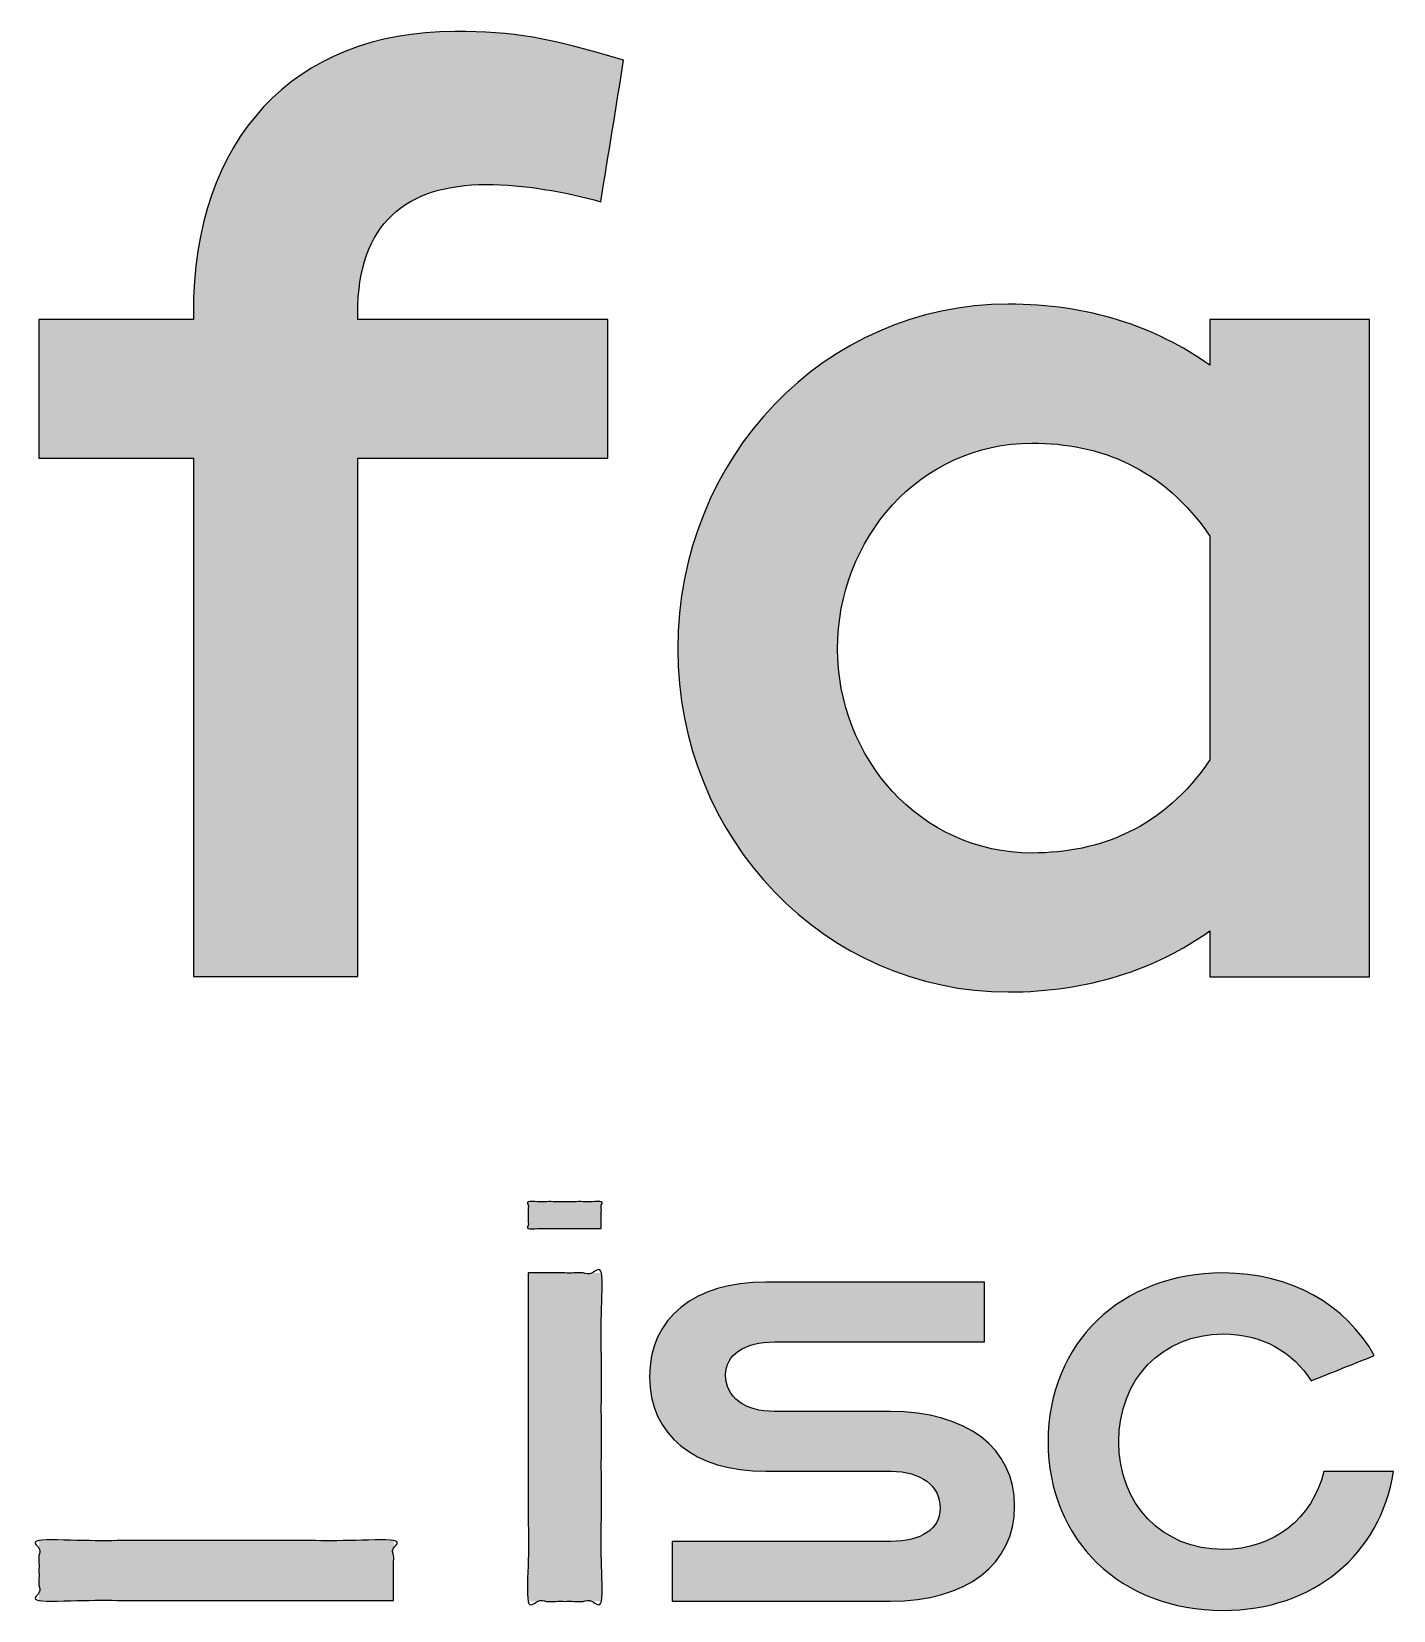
# Model space of a CAD drawing. Header units: millimetres. Extents: x 1841 to 1977, y -2528 to -2309.
# Drawn here: x 1916.718 to 1920.198, y -2503.447 to -2499.413 of the extents above; entities that cross this region are included whole.
import ezdxf

# ---------------------------------------------------------------- set-up
doc = ezdxf.new("R2010")
doc.units = ezdxf.units.MM
doc.layers.add('LASER$cut', color=1, linetype='Continuous', lineweight=0, true_color=0xff0000)
doc.layers.add('LASER$engrave', color=7, linetype='Continuous')

# ---------------------------------------------------------------- blocks, each defined once
blk = doc.blocks.new('Block 01')
at = {"layer": 'LASER$engrave'}
for points in [[(8.4054, 28.6433), (8.3865, 28.643), (8.368, 28.6421), (8.3589, 28.6414), (8.35, 28.6406), (8.3412, 28.6397), (8.3325, 28.6386), (8.324, 28.6373), (8.3156, 28.6359), (8.3073, 28.6344), (8.2991, 28.6326), (8.2911, 28.6308), (8.2832, 28.6288), (8.2754, 28.6266), (8.2677, 28.6243), (8.2602, 28.6218), (8.2529, 28.6191), (8.2456, 28.6163), (8.2385, 28.6134), (8.2315, 28.6102), (8.2247, 28.607), (8.218, 28.6035), (8.2115, 28.5999), (8.2051, 28.5962), (8.1988, 28.5922), (8.1927, 28.5881), (8.1867, 28.5839), (8.1809, 28.5795), (8.1752, 28.5749), (8.1697, 28.5701), (8.1643, 28.5652), (8.1591, 28.5601), (8.154, 28.5548), (8.1491, 28.5494), (8.1443, 28.5438), (8.1397, 28.538), (8.1352, 28.5321), (8.1309, 28.526), (8.1267, 28.5197), (8.1227, 28.5132), (8.1189, 28.5065), (8.1152, 28.4997), (8.1117, 28.4927), (8.1083, 28.4856), (8.1051, 28.4782), (8.1021, 28.4707), (8.0992, 28.463), (8.0965, 28.4551), (8.094, 28.447), (8.0916, 28.4387), (8.0894, 28.4303), (8.0874, 28.4217), (8.0855, 28.4129), (8.0839, 28.4039), (8.0823, 28.3947), (8.081, 28.3853), (8.0798, 28.3758), (8.0789, 28.366), (8.078, 28.3561), (8.0774, 28.346), (8.077, 28.3357), (8.0766, 28.3145), (8.0766, 28.2986), (8.7159, 28.2986), (8.7159, 27.9442), (8.0766, 27.9442), (8.0766, 26.6194), (7.6565, 26.6194), (7.6565, 27.9442), (7.262, 27.9442), (7.262, 28.2986), (7.6565, 28.2986), (7.6565, 28.3145), (7.6567, 28.3352), (7.6572, 28.3558), (7.6582, 28.376), (7.6595, 28.396), (7.6611, 28.4157), (7.6632, 28.4352), (7.6655, 28.4544), (7.6683, 28.4734), (7.6714, 28.492), (7.6749, 28.5104), (7.6787, 28.5285), (7.6828, 28.5464), (7.6873, 28.564), (7.6922, 28.5812), (7.6974, 28.5982), (7.7029, 28.6149), (7.7088, 28.6314), (7.715, 28.6475), (7.7215, 28.6633), (7.7284, 28.6789), (7.7356, 28.6941), (7.7432, 28.7091), (7.751, 28.7237), (7.7592, 28.738), (7.7677, 28.7521), (7.7765, 28.7658), (7.7856, 28.7792), (7.7951, 28.7923), (7.8049, 28.805), (7.8149, 28.8175), (7.8253, 28.8296), (7.836, 28.8414), (7.847, 28.8529), (7.8582, 28.8641), (7.8698, 28.8749), (7.8817, 28.8854), (7.8939, 28.8955), (7.9063, 28.9053), (7.9191, 28.9148), (7.9321, 28.9239), (7.9454, 28.9327), (7.959, 28.9412), (7.9729, 28.9492), (7.9871, 28.957), (8.0015, 28.9644), (8.0162, 28.9714), (8.0312, 28.9781), (8.0464, 28.9844), (8.062, 28.9903), (8.0777, 28.9959), (8.0938, 29.0011), (8.1101, 29.0059), (8.1266, 29.0104), (8.1434, 29.0145), (8.1605, 29.0182), (8.1778, 29.0215), (8.1954, 29.0244), (8.2132, 29.027), (8.2312, 29.0292), (8.2495, 29.0309), (8.268, 29.0323), (8.2868, 29.0333), (8.3058, 29.0339), (8.325, 29.0341), (8.3786, 29.0334), (8.4039, 29.0324), (8.4284, 29.0309), (8.4524, 29.0289), (8.4762, 29.0264), (8.5001, 29.0233), (8.5242, 29.0195), (8.5488, 29.015), (8.5741, 29.0099), (8.6005, 29.0039), (8.6282, 28.9971), (8.6882, 28.981), (8.7561, 28.9611), (8.6977, 28.5994), (8.6628, 28.6087), (8.6268, 28.6171), (8.5901, 28.6245), (8.5529, 28.6309), (8.5155, 28.6361), (8.4969, 28.6382), (8.4783, 28.64), (8.4598, 28.6414), (8.4415, 28.6424), (8.4233, 28.643)], [(8.699, 25.9755), (8.5122, 25.9755), (8.5122, 26.0444), (8.699, 26.0444)], [(8.5123, 25.8622), (8.6991, 25.8622), (8.6991, 25.0232), (8.5123, 25.0232)], [(10.2877, 25.1558), (10.2937, 25.1559), (10.2998, 25.156), (10.3057, 25.1563), (10.3117, 25.1567), (10.3175, 25.1572), (10.3234, 25.1579), (10.3291, 25.1586), (10.3348, 25.1594), (10.3405, 25.1604), (10.3461, 25.1614), (10.3517, 25.1626), (10.3572, 25.1639), (10.3626, 25.1653), (10.368, 25.1667), (10.3734, 25.1683), (10.3786, 25.17), (10.3838, 25.1718), (10.389, 25.1737), (10.3941, 25.1757), (10.3991, 25.1778), (10.4041, 25.18), (10.409, 25.1823), (10.4138, 25.1846), (10.4186, 25.1871), (10.4233, 25.1897), (10.4279, 25.1924), (10.4325, 25.1951), (10.437, 25.198), (10.4414, 25.2009), (10.4458, 25.204), (10.45, 25.2071), (10.4542, 25.2103), (10.4584, 25.2136), (10.4624, 25.217), (10.4664, 25.2205), (10.4703, 25.224), (10.4742, 25.2277), (10.4779, 25.2314), (10.4816, 25.2352), (10.4852, 25.2391), (10.4887, 25.2431), (10.4921, 25.2471), (10.4955, 25.2513), (10.4987, 25.2555), (10.5019, 25.2598), (10.505, 25.2641), (10.508, 25.2686), (10.5109, 25.2731), (10.5138, 25.2777), (10.5165, 25.2823), (10.5192, 25.2871), (10.5218, 25.2919), (10.5242, 25.2967), (10.5266, 25.3017), (10.5289, 25.3067), (10.5311, 25.3118), (10.5332, 25.3169), (10.5352, 25.3221), (10.5371, 25.3274), (10.5389, 25.3328), (10.5407, 25.3382), (10.5423, 25.3436), (10.5438, 25.3492), (10.5452, 25.3548), (10.7231, 25.3548), (10.7215, 25.3449), (10.7196, 25.3352), (10.7176, 25.3255), (10.7154, 25.316), (10.7129, 25.3066), (10.7103, 25.2973), (10.7075, 25.288), (10.7045, 25.2789), (10.7013, 25.2699), (10.6979, 25.2611), (10.6943, 25.2523), (10.6906, 25.2437), (10.6867, 25.2351), (10.6826, 25.2267), (10.6783, 25.2185), (10.6738, 25.2103), (10.6692, 25.2023), (10.6644, 25.1944), (10.6594, 25.1866), (10.6543, 25.179), (10.649, 25.1715), (10.6435, 25.1641), (10.6379, 25.1569), (10.6321, 25.1498), (10.6261, 25.1428), (10.62, 25.136), (10.6138, 25.1294), (10.6073, 25.1228), (10.6008, 25.1165), (10.594, 25.1102), (10.5871, 25.1042), (10.5801, 25.0983), (10.5729, 25.0925), (10.5656, 25.0869), (10.5582, 25.0814), (10.5506, 25.0761), (10.5428, 25.071), (10.535, 25.066), (10.527, 25.0612), (10.5188, 25.0566), (10.5105, 25.0521), (10.5021, 25.0479), (10.4936, 25.0437), (10.4849, 25.0398), (10.4761, 25.036), (10.4672, 25.0324), (10.4582, 25.029), (10.449, 25.0258), (10.4398, 25.0227), (10.4304, 25.0198), (10.4209, 25.0172), (10.4113, 25.0147), (10.4015, 25.0124), (10.3917, 25.0102), (10.3817, 25.0083), (10.3717, 25.0066), (10.3615, 25.0051), (10.3513, 25.0037), (10.3409, 25.0026), (10.3305, 25.0017), (10.3199, 25.0009), (10.3092, 25.0004), (10.2985, 25.0001), (10.2877, 25), (10.2755, 25.0001), (10.2634, 25.0005), (10.2515, 25.0012), (10.2397, 25.0021), (10.228, 25.0032), (10.2164, 25.0046), (10.2049, 25.0063), (10.1936, 25.0082), (10.1824, 25.0103), (10.1713, 25.0127), (10.1604, 25.0153), (10.1496, 25.0182), (10.1389, 25.0213), (10.1284, 25.0246), (10.118, 25.0281), (10.1078, 25.0319), (10.0977, 25.0359), (10.0878, 25.0401), (10.078, 25.0446), (10.0684, 25.0492), (10.0589, 25.0541), (10.0497, 25.0592), (10.0405, 25.0645), (10.0316, 25.07), (10.0228, 25.0757), (10.0142, 25.0816), (10.0057, 25.0876), (9.9975, 25.0939), (9.9894, 25.1004), (9.9815, 25.1071), (9.9738, 25.114), (9.9663, 25.121), (9.9589, 25.1283), (9.9518, 25.1357), (9.9449, 25.1433), (9.9381, 25.1511), (9.9316, 25.1591), (9.9253, 25.1672), (9.9191, 25.1755), (9.9132, 25.1839), (9.9075, 25.1926), (9.902, 25.2014), (9.8967, 25.2103), (9.8917, 25.2194), (9.8868, 25.2287), (9.8822, 25.2381), (9.8778, 25.2477), (9.8737, 25.2574), (9.8697, 25.2673), (9.866, 25.2773), (9.8626, 25.2874), (9.8594, 25.2977), (9.8564, 25.3082), (9.8537, 25.3187), (9.8512, 25.3294), (9.849, 25.3402), (9.847, 25.3512), (9.8453, 25.3622), (9.8438, 25.3734), (9.8426, 25.3847), (9.8417, 25.3961), (9.841, 25.4077), (9.8406, 25.4193), (9.8405, 25.4311), (9.8406, 25.4428), (9.841, 25.4545), (9.8417, 25.466), (9.8426, 25.4775), (9.8438, 25.4888), (9.8453, 25.5), (9.847, 25.511), (9.849, 25.522), (9.8512, 25.5328), (9.8537, 25.5435), (9.8564, 25.554), (9.8594, 25.5645), (9.8626, 25.5747), (9.866, 25.5849), (9.8697, 25.5949), (9.8737, 25.6048), (9.8778, 25.6145), (9.8822, 25.6241), (9.8868, 25.6335), (9.8917, 25.6428), (9.8967, 25.6519), (9.902, 25.6608), (9.9075, 25.6696), (9.9132, 25.6782), (9.9191, 25.6867), (9.9253, 25.695), (9.9316, 25.7031), (9.9381, 25.7111), (9.9449, 25.7189), (9.9518, 25.7265), (9.9589, 25.7339), (9.9663, 25.7412), (9.9738, 25.7482), (9.9815, 25.7551), (9.9894, 25.7618), (9.9975, 25.7683), (10.0057, 25.7746), (10.0142, 25.7807), (10.0228, 25.7866), (10.0316, 25.7923), (10.0405, 25.7978), (10.0497, 25.803), (10.0589, 25.8081), (10.0684, 25.813), (10.078, 25.8176), (10.0878, 25.8221), (10.0977, 25.8263), (10.1078, 25.8303), (10.118, 25.8341), (10.1284, 25.8376), (10.1389, 25.8409), (10.1496, 25.844), (10.1604, 25.8469), (10.1713, 25.8495), (10.1824, 25.8519), (10.1936, 25.854), (10.2049, 25.8559), (10.2164, 25.8576), (10.228, 25.859), (10.2397, 25.8602), (10.2515, 25.8611), (10.2634, 25.8617), (10.2755, 25.8621), (10.2877, 25.8622), (10.3039, 25.862), (10.32, 25.8613), (10.3358, 25.8601), (10.3514, 25.8585), (10.3668, 25.8564), (10.3819, 25.8539), (10.3968, 25.8509), (10.4115, 25.8475), (10.4259, 25.8437), (10.44, 25.8394), (10.4539, 25.8348), (10.4675, 25.8297), (10.4809, 25.8242), (10.4939, 25.8183), (10.5067, 25.8121), (10.5192, 25.8054), (10.5314, 25.7984), (10.5432, 25.791), (10.5548, 25.7832), (10.5661, 25.775), (10.577, 25.7665), (10.5876, 25.7577), (10.5979, 25.7485), (10.6078, 25.7389), (10.6174, 25.7291), (10.622, 25.724), (10.6266, 25.7189), (10.6311, 25.7137), (10.6355, 25.7084), (10.644, 25.6975), (10.6521, 25.6864), (10.6599, 25.6749), (10.6673, 25.6632), (10.6743, 25.6512), (10.5126, 25.5866), (10.5082, 25.5935), (10.5036, 25.6002), (10.4988, 25.6067), (10.4938, 25.6131), (10.4886, 25.6193), (10.4832, 25.6252), (10.4777, 25.631), (10.4719, 25.6367), (10.466, 25.6421), (10.4599, 25.6473), (10.4537, 25.6523), (10.4472, 25.6572), (10.4406, 25.6618), (10.4339, 25.6662), (10.4269, 25.6704), (10.4199, 25.6744), (10.4126, 25.6781), (10.4052, 25.6817), (10.3977, 25.685), (10.39, 25.6881), (10.3822, 25.6909), (10.3743, 25.6936), (10.3662, 25.696), (10.3579, 25.6981), (10.3496, 25.7), (10.3411, 25.7017), (10.3325, 25.7031), (10.3237, 25.7043), (10.3149, 25.7052), (10.3059, 25.7059), (10.2968, 25.7062), (10.2877, 25.7064), (10.2804, 25.7063), (10.2732, 25.706), (10.266, 25.7056), (10.259, 25.705), (10.252, 25.7043), (10.2451, 25.7034), (10.2382, 25.7023), (10.2315, 25.7011), (10.2248, 25.6997), (10.2182, 25.6981), (10.2116, 25.6964), (10.2052, 25.6946), (10.1988, 25.6926), (10.1926, 25.6904), (10.1864, 25.6881), (10.1803, 25.6857), (10.1743, 25.6831), (10.1683, 25.6804), (10.1625, 25.6775), (10.1568, 25.6745), (10.1511, 25.6714), (10.1456, 25.6681), (10.1402, 25.6647), (10.1348, 25.6611), (10.1296, 25.6575), (10.1245, 25.6537), (10.1194, 25.6497), (10.1145, 25.6457), (10.1097, 25.6415), (10.105, 25.6372), (10.1004, 25.6328), (10.0959, 25.6283), (10.0916, 25.6236), (10.0873, 25.6189), (10.0832, 25.614), (10.0792, 25.609), (10.0753, 25.6039), (10.0715, 25.5987), (10.0679, 25.5934), (10.0644, 25.588), (10.061, 25.5824), (10.0577, 25.5768), (10.0546, 25.5711), (10.0515, 25.5653), (10.0487, 25.5594), (10.0459, 25.5534), (10.0433, 25.5473), (10.0408, 25.5411), (10.0385, 25.5348), (10.0363, 25.5284), (10.0343, 25.522), (10.0324, 25.5154), (10.0306, 25.5088), (10.029, 25.5021), (10.0275, 25.4954), (10.0262, 25.4885), (10.025, 25.4816), (10.024, 25.4746), (10.0231, 25.4675), (10.0224, 25.4603), (10.0218, 25.4531), (10.0214, 25.4458), (10.0212, 25.4385), (10.0211, 25.4311), (10.0212, 25.4237), (10.0214, 25.4163), (10.0218, 25.4091), (10.0224, 25.4018), (10.0231, 25.3947), (10.024, 25.3876), (10.025, 25.3806), (10.0262, 25.3737), (10.0275, 25.3668), (10.029, 25.3601), (10.0306, 25.3534), (10.0324, 25.3467), (10.0343, 25.3402), (10.0363, 25.3337), (10.0385, 25.3274), (10.0408, 25.3211), (10.0433, 25.3149), (10.0459, 25.3088), (10.0487, 25.3028), (10.0515, 25.2969), (10.0546, 25.2911), (10.0577, 25.2854), (10.061, 25.2797), (10.0644, 25.2742), (10.0679, 25.2688), (10.0715, 25.2635), (10.0753, 25.2583), (10.0792, 25.2532), (10.0832, 25.2482), (10.0873, 25.2433), (10.0916, 25.2386), (10.0959, 25.2339), (10.1004, 25.2294), (10.105, 25.225), (10.1097, 25.2207), (10.1145, 25.2165), (10.1194, 25.2124), (10.1245, 25.2085), (10.1296, 25.2047), (10.1348, 25.201), (10.1402, 25.1975), (10.1456, 25.1941), (10.1511, 25.1908), (10.1568, 25.1877), (10.1625, 25.1847), (10.1683, 25.1818), (10.1743, 25.1791), (10.1803, 25.1765), (10.1864, 25.174), (10.1926, 25.1718), (10.1988, 25.1696), (10.2052, 25.1676), (10.2116, 25.1657), (10.2182, 25.1641), (10.2248, 25.1625), (10.2315, 25.1611), (10.2382, 25.1599), (10.2451, 25.1588), (10.252, 25.1579), (10.259, 25.1571), (10.266, 25.1566), (10.2732, 25.1561), (10.2804, 25.1559)], [(9.4375, 25.5083), (9.4556, 25.508), (9.4733, 25.5072), (9.4905, 25.5059), (9.5072, 25.504), (9.5154, 25.5029), (9.5235, 25.5016), (9.5315, 25.5002), (9.5393, 25.4987), (9.5471, 25.4971), (9.5547, 25.4953), (9.5622, 25.4934), (9.5695, 25.4914), (9.5767, 25.4893), (9.5839, 25.487), (9.5908, 25.4846), (9.5977, 25.4821), (9.6044, 25.4795), (9.611, 25.4768), (9.6175, 25.4739), (9.6238, 25.471), (9.63, 25.4679), (9.6361, 25.4647), (9.642, 25.4614), (9.6478, 25.4579), (9.6534, 25.4544), (9.6589, 25.4507), (9.6643, 25.447), (9.6695, 25.4431), (9.6746, 25.4391), (9.6795, 25.435), (9.6843, 25.4308), (9.689, 25.4265), (9.6935, 25.4221), (9.6978, 25.4176), (9.702, 25.413), (9.7061, 25.4083), (9.71, 25.4035), (9.7137, 25.3985), (9.7173, 25.3935), (9.7208, 25.3884), (9.724, 25.3832), (9.7272, 25.3779), (9.7301, 25.3725), (9.7329, 25.3669), (9.7356, 25.3613), (9.738, 25.3556), (9.7404, 25.3498), (9.7425, 25.344), (9.7445, 25.338), (9.7463, 25.3319), (9.748, 25.3258), (9.7495, 25.3195), (9.7508, 25.3132), (9.7519, 25.3068), (9.7529, 25.3003), (9.7537, 25.2937), (9.7543, 25.287), (9.7547, 25.2802), (9.755, 25.2734), (9.7551, 25.2665), (9.755, 25.2596), (9.7547, 25.2527), (9.7543, 25.2459), (9.7537, 25.2393), (9.7529, 25.2327), (9.7519, 25.2262), (9.7508, 25.2197), (9.7495, 25.2134), (9.748, 25.2071), (9.7463, 25.201), (9.7445, 25.1949), (9.7425, 25.1889), (9.7404, 25.183), (9.738, 25.1772), (9.7356, 25.1714), (9.7329, 25.1658), (9.7301, 25.1603), (9.7272, 25.1548), (9.724, 25.1495), (9.7208, 25.1443), (9.7173, 25.1391), (9.7137, 25.1341), (9.71, 25.1291), (9.7061, 25.1243), (9.702, 25.1195), (9.6978, 25.1149), (9.6935, 25.1103), (9.689, 25.1059), (9.6843, 25.1015), (9.6795, 25.0973), (9.6746, 25.0932), (9.6695, 25.0892), (9.6643, 25.0853), (9.6589, 25.0815), (9.6534, 25.0778), (9.6478, 25.0742), (9.642, 25.0708), (9.6361, 25.0674), (9.63, 25.0642), (9.6238, 25.0611), (9.6175, 25.0581), (9.611, 25.0552), (9.6044, 25.0524), (9.5977, 25.0498), (9.5908, 25.0472), (9.5839, 25.0448), (9.5767, 25.0425), (9.5695, 25.0404), (9.5622, 25.0383), (9.5547, 25.0364), (9.5471, 25.0346), (9.5393, 25.033), (9.5315, 25.0315), (9.5235, 25.03), (9.5154, 25.0288), (9.5072, 25.0276), (9.4905, 25.0257), (9.4733, 25.0244), (9.4556, 25.0235), (9.4375, 25.0233), (8.8803, 25.0233), (8.8803, 25.1762), (9.4396, 25.1762), (9.4468, 25.1763), (9.4538, 25.1766), (9.4606, 25.1771), (9.4672, 25.1777), (9.4736, 25.1785), (9.4799, 25.1795), (9.4859, 25.1807), (9.4889, 25.1813), (9.4918, 25.182), (9.4946, 25.1828), (9.4975, 25.1836), (9.5002, 25.1844), (9.5029, 25.1852), (9.5056, 25.1862), (9.5082, 25.1871), (9.5107, 25.1881), (9.5132, 25.1891), (9.5157, 25.1902), (9.518, 25.1913), (9.5204, 25.1924), (9.5227, 25.1936), (9.5249, 25.1949), (9.5271, 25.1961), (9.5292, 25.1974), (9.5312, 25.1988), (9.5332, 25.2002), (9.5352, 25.2016), (9.5371, 25.2031), (9.5389, 25.2046), (9.5407, 25.2061), (9.5424, 25.2077), (9.544, 25.2093), (9.5456, 25.2109), (9.5472, 25.2126), (9.5486, 25.2143), (9.5501, 25.2161), (9.5514, 25.2179), (9.5527, 25.2197), (9.5539, 25.2215), (9.5551, 25.2234), (9.5562, 25.2254), (9.5572, 25.2273), (9.5582, 25.2293), (9.5591, 25.2314), (9.56, 25.2334), (9.5608, 25.2355), (9.5615, 25.2376), (9.5621, 25.2398), (9.5627, 25.242), (9.5632, 25.2442), (9.5637, 25.2465), (9.564, 25.2488), (9.5644, 25.2511), (9.5646, 25.2534), (9.5648, 25.2558), (9.5649, 25.2582), (9.5649, 25.2607), (9.5649, 25.2634), (9.5648, 25.2661), (9.5646, 25.2687), (9.5644, 25.2713), (9.564, 25.2739), (9.5637, 25.2765), (9.5632, 25.279), (9.5627, 25.2815), (9.5621, 25.2839), (9.5615, 25.2863), (9.5608, 25.2887), (9.56, 25.291), (9.5591, 25.2933), (9.5582, 25.2956), (9.5572, 25.2978), (9.5562, 25.3), (9.5551, 25.3022), (9.5539, 25.3043), (9.5527, 25.3064), (9.5514, 25.3084), (9.5501, 25.3104), (9.5486, 25.3124), (9.5472, 25.3143), (9.5456, 25.3162), (9.544, 25.3181), (9.5424, 25.3199), (9.5407, 25.3216), (9.5389, 25.3234), (9.5371, 25.325), (9.5352, 25.3267), (9.5332, 25.3283), (9.5312, 25.3299), (9.5292, 25.3314), (9.5271, 25.3328), (9.5249, 25.3343), (9.5227, 25.3357), (9.5204, 25.337), (9.518, 25.3383), (9.5157, 25.3395), (9.5132, 25.3408), (9.5107, 25.3419), (9.5082, 25.343), (9.5056, 25.3441), (9.5029, 25.3451), (9.5002, 25.3461), (9.4975, 25.347), (9.4946, 25.3479), (9.4918, 25.3488), (9.4889, 25.3495), (9.4859, 25.3503), (9.4829, 25.351), (9.4799, 25.3516), (9.4768, 25.3522), (9.4736, 25.3527), (9.4672, 25.3537), (9.4606, 25.3544), (9.4538, 25.3549), (9.4468, 25.3553), (9.4396, 25.3554), (9.1192, 25.3554), (9.1023, 25.3556), (9.0858, 25.3564), (9.0698, 25.3578), (9.0619, 25.3587), (9.0541, 25.3597), (9.0465, 25.3608), (9.0389, 25.362), (9.0315, 25.3634), (9.0241, 25.3649), (9.0169, 25.3666), (9.0098, 25.3683), (9.0028, 25.3702), (8.9959, 25.3722), (8.9892, 25.3744), (8.9825, 25.3766), (8.976, 25.379), (8.9696, 25.3815), (8.9633, 25.3841), (8.9571, 25.3869), (8.9511, 25.3897), (8.9452, 25.3927), (8.9394, 25.3958), (8.9337, 25.399), (8.9281, 25.4023), (8.9227, 25.4057), (8.9174, 25.4092), (8.9123, 25.4129), (8.9072, 25.4167), (8.9023, 25.4205), (8.8976, 25.4245), (8.893, 25.4286), (8.8885, 25.4328), (8.8841, 25.4371), (8.8799, 25.4415), (8.8758, 25.446), (8.8719, 25.4506), (8.8681, 25.4553), (8.8644, 25.4602), (8.8609, 25.4651), (8.8575, 25.4701), (8.8543, 25.4752), (8.8512, 25.4804), (8.8483, 25.4858), (8.8455, 25.4912), (8.8429, 25.4967), (8.8404, 25.5023), (8.8381, 25.508), (8.8359, 25.5138), (8.8339, 25.5197), (8.832, 25.5256), (8.8303, 25.5317), (8.8288, 25.5378), (8.8274, 25.5441), (8.8261, 25.5504), (8.8251, 25.5568), (8.8242, 25.5633), (8.8234, 25.5699), (8.8228, 25.5766), (8.8224, 25.5834), (8.8222, 25.5902), (8.8221, 25.5971), (8.8222, 25.6041), (8.8224, 25.611), (8.8228, 25.6178), (8.8234, 25.6246), (8.8242, 25.6312), (8.8251, 25.6378), (8.8261, 25.6442), (8.8274, 25.6506), (8.8288, 25.6569), (8.8303, 25.6631), (8.832, 25.6692), (8.8339, 25.6752), (8.8359, 25.6811), (8.8381, 25.6869), (8.8404, 25.6926), (8.8429, 25.6982), (8.8455, 25.7037), (8.8483, 25.7091), (8.8512, 25.7145), (8.8543, 25.7197), (8.8575, 25.7248), (8.8609, 25.7298), (8.8644, 25.7347), (8.8681, 25.7396), (8.8719, 25.7443), (8.8758, 25.7489), (8.8799, 25.7534), (8.8841, 25.7578), (8.8885, 25.7621), (8.893, 25.7662), (8.8976, 25.7703), (8.9023, 25.7743), (8.9072, 25.7781), (8.9123, 25.7819), (8.9174, 25.7855), (8.9227, 25.789), (8.9281, 25.7924), (8.9337, 25.7957), (8.9394, 25.7989), (8.9452, 25.802), (8.9511, 25.8049), (8.9571, 25.8077), (8.9633, 25.8105), (8.9696, 25.8131), (8.976, 25.8155), (8.9825, 25.8179), (8.9892, 25.8201), (8.9959, 25.8222), (9.0028, 25.8242), (9.0098, 25.8261), (9.0169, 25.8278), (9.0241, 25.8295), (9.0315, 25.831), (9.0389, 25.8323), (9.0465, 25.8336), (9.0541, 25.8347), (9.0619, 25.8357), (9.0698, 25.8365), (9.0858, 25.8379), (9.1023, 25.8387), (9.1192, 25.8389), (9.678, 25.8389), (9.678, 25.686), (9.1419, 25.686), (9.1348, 25.6859), (9.1278, 25.6856), (9.121, 25.6851), (9.1144, 25.6845), (9.1079, 25.6837), (9.1017, 25.6827), (9.0956, 25.6815), (9.0927, 25.6808), (9.0898, 25.6801), (9.0869, 25.6794), (9.0841, 25.6786), (9.0814, 25.6778), (9.0786, 25.6769), (9.076, 25.676), (9.0734, 25.6751), (9.0708, 25.6741), (9.0683, 25.6731), (9.0659, 25.672), (9.0635, 25.6709), (9.0612, 25.6697), (9.0589, 25.6686), (9.0567, 25.6673), (9.0545, 25.6661), (9.0524, 25.6647), (9.0503, 25.6634), (9.0483, 25.662), (9.0464, 25.6606), (9.0445, 25.6591), (9.0427, 25.6576), (9.0409, 25.6561), (9.0392, 25.6545), (9.0375, 25.6529), (9.0359, 25.6513), (9.0344, 25.6496), (9.0329, 25.6479), (9.0315, 25.6461), (9.0301, 25.6443), (9.0288, 25.6425), (9.0276, 25.6406), (9.0264, 25.6388), (9.0253, 25.6368), (9.0243, 25.6349), (9.0233, 25.6329), (9.0224, 25.6308), (9.0216, 25.6288), (9.0208, 25.6267), (9.0201, 25.6245), (9.0194, 25.6224), (9.0188, 25.6202), (9.0183, 25.618), (9.0179, 25.6157), (9.0175, 25.6134), (9.0172, 25.6111), (9.0169, 25.6087), (9.0168, 25.6064), (9.0167, 25.604), (9.0166, 25.6015), (9.0167, 25.5989), (9.0168, 25.5962), (9.0169, 25.5937), (9.0172, 25.5911), (9.0175, 25.5886), (9.0179, 25.5861), (9.0183, 25.5836), (9.0188, 25.5812), (9.0194, 25.5788), (9.0201, 25.5764), (9.0208, 25.5741), (9.0216, 25.5718), (9.0224, 25.5696), (9.0233, 25.5673), (9.0243, 25.5651), (9.0253, 25.563), (9.0264, 25.5609), (9.0276, 25.5588), (9.0288, 25.5567), (9.0301, 25.5547), (9.0315, 25.5528), (9.0329, 25.5508), (9.0344, 25.5489), (9.0359, 25.5471), (9.0375, 25.5452), (9.0392, 25.5435), (9.0409, 25.5417), (9.0427, 25.54), (9.0445, 25.5384), (9.0464, 25.5367), (9.0483, 25.5352), (9.0503, 25.5336), (9.0524, 25.5321), (9.0545, 25.5307), (9.0567, 25.5292), (9.0589, 25.5279), (9.0612, 25.5265), (9.0635, 25.5253), (9.0659, 25.524), (9.0683, 25.5228), (9.0708, 25.5217), (9.0734, 25.5206), (9.076, 25.5195), (9.0786, 25.5185), (9.0814, 25.5175), (9.0841, 25.5166), (9.0869, 25.5157), (9.0898, 25.5149), (9.0927, 25.5141), (9.0956, 25.5134), (9.0986, 25.5127), (9.1017, 25.512), (9.1048, 25.5115), (9.1079, 25.5109), (9.1144, 25.51), (9.121, 25.5093), (9.1278, 25.5087), (9.1348, 25.5084), (9.1419, 25.5083)], [(8.168, 25.0255), (7.262, 25.0255), (7.262, 25.1785), (8.168, 25.1785)]]:
    blk.add_hatch(color=256, dxfattribs=at).paths.add_polyline_path(points, flags=0)
h = blk.add_hatch(color=256, dxfattribs=at)
h.paths.add_polyline_path([(10.2541, 26.7365), (10.2411, 26.7273), (10.2278, 26.7184), (10.2143, 26.7097), (10.2006, 26.7013), (10.1866, 26.6931), (10.1725, 26.6852), (10.1582, 26.6776), (10.1437, 26.6702), (10.129, 26.6631), (10.1141, 26.6563), (10.099, 26.6497), (10.0838, 26.6434), (10.0683, 26.6374), (10.0526, 26.6317), (10.0368, 26.6263), (10.0207, 26.6212), (10.0045, 26.6163), (9.9881, 26.6118), (9.9714, 26.6075), (9.9547, 26.6036), (9.9377, 26.5999), (9.9205, 26.5966), (9.9032, 26.5935), (9.8857, 26.5908), (9.868, 26.5884), (9.8502, 26.5862), (9.8321, 26.5845), (9.8139, 26.583), (9.7956, 26.5818), (9.777, 26.581), (9.7583, 26.5805), (9.7394, 26.5803), (9.7175, 26.5806), (9.6957, 26.5815), (9.6741, 26.5829), (9.6527, 26.5849), (9.6314, 26.5874), (9.6103, 26.5904), (9.5893, 26.594), (9.5685, 26.5981), (9.548, 26.6027), (9.5276, 26.6078), (9.5074, 26.6135), (9.4874, 26.6196), (9.4676, 26.6262), (9.4481, 26.6333), (9.4288, 26.6409), (9.4097, 26.649), (9.3908, 26.6575), (9.3722, 26.6665), (9.3539, 26.6759), (9.3358, 26.6858), (9.3179, 26.6961), (9.3004, 26.7068), (9.2831, 26.718), (9.2661, 26.7296), (9.2494, 26.7415), (9.233, 26.7539), (9.2169, 26.7667), (9.2011, 26.7799), (9.1857, 26.7935), (9.1705, 26.8074), (9.1557, 26.8217), (9.1412, 26.8364), (9.1271, 26.8514), (9.1133, 26.8668), (9.0999, 26.8825), (9.0868, 26.8986), (9.0741, 26.915), (9.0618, 26.9317), (9.0498, 26.9487), (9.0383, 26.966), (9.0271, 26.9837), (9.0164, 27.0016), (9.006, 27.0198), (8.9961, 27.0383), (8.9866, 27.0571), (8.9775, 27.0762), (8.9688, 27.0955), (8.9606, 27.115), (8.9529, 27.1348), (8.9456, 27.1549), (8.9387, 27.1752), (8.9323, 27.1957), (8.9264, 27.2164), (8.921, 27.2374), (8.916, 27.2585), (8.9116, 27.2799), (8.9076, 27.3015), (8.9042, 27.3232), (8.9013, 27.3451), (8.8989, 27.3672), (8.897, 27.3895), (8.8956, 27.4119), (8.8948, 27.4345), (8.8945, 27.4572), (8.8948, 27.4801), (8.8956, 27.5029), (8.897, 27.5254), (8.8989, 27.5478), (8.9013, 27.5701), (8.9042, 27.5922), (8.9076, 27.614), (8.9116, 27.6357), (8.916, 27.6572), (8.921, 27.6785), (8.9264, 27.6995), (8.9323, 27.7204), (8.9387, 27.741), (8.9456, 27.7614), (8.9529, 27.7816), (8.9606, 27.8015), (8.9688, 27.8211), (8.9775, 27.8405), (8.9866, 27.8596), (8.9961, 27.8785), (9.006, 27.8971), (9.0164, 27.9154), (9.0271, 27.9334), (9.0383, 27.9511), (9.0498, 27.9685), (9.0618, 27.9856), (9.0741, 28.0023), (9.0868, 28.0188), (9.0999, 28.0349), (9.1133, 28.0506), (9.1271, 28.0661), (9.1412, 28.0811), (9.1557, 28.0958), (9.1705, 28.1102), (9.1857, 28.1242), (9.2011, 28.1378), (9.2169, 28.151), (9.233, 28.1638), (9.2494, 28.1762), (9.2661, 28.1882), (9.2831, 28.1998), (9.3004, 28.211), (9.3179, 28.2218), (9.3358, 28.2321), (9.3539, 28.242), (9.3722, 28.2514), (9.3908, 28.2604), (9.4097, 28.2689), (9.4288, 28.277), (9.4481, 28.2846), (9.4676, 28.2917), (9.4874, 28.2983), (9.5074, 28.3045), (9.5276, 28.3101), (9.548, 28.3152), (9.5685, 28.3199), (9.5893, 28.324), (9.6103, 28.3275), (9.6314, 28.3306), (9.6527, 28.3331), (9.6741, 28.3351), (9.6957, 28.3365), (9.7175, 28.3373), (9.7394, 28.3376), (9.7583, 28.3374), (9.777, 28.3369), (9.7956, 28.3361), (9.8139, 28.335), (9.8321, 28.3335), (9.8502, 28.3317), (9.868, 28.3296), (9.8857, 28.3272), (9.9032, 28.3244), (9.9205, 28.3214), (9.9377, 28.318), (9.9547, 28.3144), (9.9714, 28.3104), (9.9881, 28.3062), (10.0045, 28.3016), (10.0207, 28.2968), (10.0368, 28.2916), (10.0526, 28.2862), (10.0683, 28.2805), (10.0838, 28.2745), (10.099, 28.2682), (10.1141, 28.2617), (10.129, 28.2548), (10.1437, 28.2477), (10.1582, 28.2404), (10.1725, 28.2327), (10.1866, 28.2248), (10.2006, 28.2167), (10.2143, 28.2082), (10.2278, 28.1995), (10.2411, 28.1906), (10.2541, 28.1814), (10.2541, 28.2986), (10.6623, 28.2986), (10.6623, 26.6193), (10.2541, 26.6193)], flags=0)
h.paths.add_polyline_path([(10.2541, 27.1732), (10.2541, 27.7447), (10.243, 27.7607), (10.2316, 27.7761), (10.22, 27.7908), (10.2081, 27.8049), (10.196, 27.8184), (10.1836, 27.8313), (10.171, 27.8436), (10.1582, 27.8553), (10.1451, 27.8664), (10.1318, 27.877), (10.1184, 27.887), (10.1047, 27.8965), (10.0909, 27.9054), (10.0768, 27.9137), (10.0626, 27.9216), (10.0482, 27.9289), (10.0336, 27.9357), (10.0189, 27.9421), (10.0041, 27.9479), (9.989, 27.9532), (9.9739, 27.9581), (9.9586, 27.9625), (9.9432, 27.9664), (9.9276, 27.9699), (9.912, 27.973), (9.8962, 27.9756), (9.8803, 27.9778), (9.8644, 27.9795), (9.8483, 27.9809), (9.8322, 27.9819), (9.816, 27.9824), (9.7997, 27.9826), (9.7863, 27.9825), (9.773, 27.9819), (9.7598, 27.981), (9.7467, 27.9798), (9.7338, 27.9782), (9.721, 27.9763), (9.7083, 27.9741), (9.6958, 27.9716), (9.6834, 27.9687), (9.6711, 27.9655), (9.659, 27.962), (9.6471, 27.9582), (9.6353, 27.9541), (9.6236, 27.9497), (9.6121, 27.945), (9.6007, 27.94), (9.5896, 27.9347), (9.5786, 27.9292), (9.5677, 27.9233), (9.557, 27.9173), (9.5465, 27.9109), (9.5362, 27.9043), (9.5261, 27.8974), (9.5161, 27.8903), (9.5063, 27.883), (9.4967, 27.8754), (9.4874, 27.8676), (9.4782, 27.8595), (9.4692, 27.8512), (9.4604, 27.8427), (9.4518, 27.834), (9.4434, 27.8251), (9.4352, 27.816), (9.4273, 27.8066), (9.4195, 27.7971), (9.412, 27.7874), (9.4047, 27.7775), (9.3976, 27.7674), (9.3908, 27.7571), (9.3842, 27.7467), (9.3778, 27.7361), (9.3716, 27.7253), (9.3657, 27.7144), (9.3601, 27.7033), (9.3547, 27.6921), (9.3495, 27.6808), (9.3446, 27.6693), (9.3399, 27.6576), (9.3355, 27.6459), (9.3314, 27.634), (9.3275, 27.622), (9.3239, 27.6098), (9.3206, 27.5976), (9.3176, 27.5853), (9.3148, 27.5728), (9.3123, 27.5603), (9.3101, 27.5477), (9.3081, 27.535), (9.3065, 27.5222), (9.3051, 27.5093), (9.3041, 27.4964), (9.3033, 27.4834), (9.3029, 27.4703), (9.3027, 27.4572), (9.3029, 27.4443), (9.3033, 27.4314), (9.3041, 27.4185), (9.3051, 27.4057), (9.3065, 27.393), (9.3081, 27.3804), (9.3101, 27.3678), (9.3123, 27.3553), (9.3148, 27.3429), (9.3176, 27.3306), (9.3206, 27.3183), (9.3239, 27.3062), (9.3275, 27.2942), (9.3314, 27.2823), (9.3355, 27.2705), (9.3399, 27.2588), (9.3446, 27.2473), (9.3495, 27.2359), (9.3547, 27.2246), (9.3601, 27.2135), (9.3657, 27.2025), (9.3716, 27.1916), (9.3778, 27.1809), (9.3842, 27.1704), (9.3908, 27.16), (9.3976, 27.1498), (9.4047, 27.1398), (9.412, 27.1299), (9.4195, 27.1203), (9.4273, 27.1108), (9.4352, 27.1015), (9.4434, 27.0924), (9.4518, 27.0835), (9.4604, 27.0749), (9.4692, 27.0664), (9.4782, 27.0582), (9.4874, 27.0501), (9.4967, 27.0423), (9.5063, 27.0348), (9.5161, 27.0274), (9.5261, 27.0203), (9.5362, 27.0135), (9.5465, 27.0069), (9.557, 27.0006), (9.5677, 26.9945), (9.5786, 26.9887), (9.5896, 26.9832), (9.6007, 26.9779), (9.6121, 26.9729), (9.6236, 26.9683), (9.6353, 26.9639), (9.6471, 26.9598), (9.659, 26.9559), (9.6711, 26.9524), (9.6834, 26.9493), (9.6958, 26.9464), (9.7083, 26.9438), (9.721, 26.9416), (9.7338, 26.9397), (9.7467, 26.9381), (9.7598, 26.9369), (9.773, 26.936), (9.7863, 26.9355), (9.7997, 26.9353), (9.816, 26.9355), (9.8322, 26.9361), (9.8483, 26.937), (9.8644, 26.9384), (9.8803, 26.9402), (9.8962, 26.9424), (9.912, 26.945), (9.9276, 26.948), (9.9432, 26.9515), (9.9586, 26.9555), (9.9739, 26.9598), (9.989, 26.9647), (10.0041, 26.9701), (10.0189, 26.9759), (10.0336, 26.9822), (10.0482, 26.989), (10.0626, 26.9963), (10.0768, 27.0042), (10.0909, 27.0126), (10.1047, 27.0215), (10.1184, 27.0309), (10.1318, 27.0409), (10.1451, 27.0515), (10.1582, 27.0626), (10.171, 27.0743), (10.1836, 27.0866), (10.196, 27.0995), (10.2081, 27.113), (10.22, 27.1271), (10.2316, 27.1418), (10.243, 27.1572)], flags=0)
for points, degree, knots in [([(8.4054, 28.6433, -0.3525), (8.2009, 28.6433, -0.3525), (8.0766, 28.5447, -0.3525), (8.0766, 28.3145, -0.3525), (8.0766, 28.3092, -0.3525), (8.0766, 28.3039, -0.3525), (8.0766, 28.2986, -0.3525), (8.2897, 28.2986, -0.3525), (8.5028, 28.2986, -0.3525), (8.7159, 28.2986, -0.3525), (8.7159, 28.1804, -0.3525), (8.7159, 28.0623, -0.3525), (8.7159, 27.9442, -0.3525), (8.5028, 27.9442, -0.3525), (8.2897, 27.9442, -0.3525), (8.0766, 27.9442, -0.3525), (8.0766, 27.5026, -0.3525), (8.0766, 27.061, -0.3525), (8.0766, 26.6194, -0.3525), (7.9366, 26.6194, -0.3525), (7.7965, 26.6194, -0.3525), (7.6565, 26.6194, -0.3525), (7.6565, 27.061, -0.3525), (7.6565, 27.5026, -0.3525), (7.6565, 27.9442, -0.3525), (7.525, 27.9442, -0.3525), (7.3935, 27.9442, -0.3525), (7.262, 27.9442, -0.3525), (7.262, 28.0623, -0.3525), (7.262, 28.1804, -0.3525), (7.262, 28.2986, -0.3525), (7.3935, 28.2986, -0.3525), (7.525, 28.2986, -0.3525), (7.6565, 28.2986, -0.3525), (7.6565, 28.3039, -0.3525), (7.6565, 28.3092, -0.3525), (7.6565, 28.3145, -0.3525), (7.6565, 28.7602, -0.3525), (7.9123, 29.0341, -0.3525), (8.325, 29.0341, -0.3525), (8.4748, 29.0341, -0.3525), (8.5625, 29.0195, -0.3525), (8.7561, 28.9611, -0.3525), (8.7367, 28.8405, -0.3525), (8.7172, 28.72, -0.3525), (8.6977, 28.5994, -0.3525), (8.6063, 28.625, -0.3525), (8.5004, 28.6433, -0.3525), (8.4054, 28.6433, -0.3525)], 3, [0, 0, 0, 0, 1, 1, 1, 1.313, 1.313, 1.313, 13.886, 13.886, 13.886, 20.855, 20.855, 20.855, 33.428, 33.428, 33.428, 59.483, 59.483, 59.483, 67.745, 67.745, 67.745, 93.8, 93.8, 93.8, 101.559, 101.559, 101.559, 108.528, 108.528, 108.528, 116.287, 116.287, 116.287, 116.6, 116.6, 116.6, 117.6, 117.6, 117.6, 118.6, 118.6, 118.6, 119.6, 119.6, 119.6, 120.6, 120.6, 120.6, 120.6]), ([(10.2541, 26.7365, -0.3525), (10.1156, 26.6371, -0.3525), (9.9417, 26.5803, -0.3525), (9.7394, 26.5803, -0.3525), (9.2707, 26.5803, -0.3525), (8.8945, 26.9709, -0.3525), (8.8945, 27.4572, -0.3525), (8.8945, 27.9471, -0.3525), (9.2707, 28.3376, -0.3525), (9.7394, 28.3376, -0.3525), (9.9417, 28.3376, -0.3525), (10.1156, 28.2808, -0.3525), (10.2541, 28.1814, -0.3525), (10.2541, 28.2205, -0.3525), (10.2541, 28.2595, -0.3525), (10.2541, 28.2986, -0.3525), (10.3902, 28.2986, -0.3525), (10.5263, 28.2986, -0.3525), (10.6623, 28.2986, -0.3525), (10.6623, 27.7388, -0.3525), (10.6623, 27.1791, -0.3525), (10.6623, 26.6193, -0.3525), (10.5263, 26.6193, -0.3525), (10.3902, 26.6193, -0.3525), (10.2541, 26.6193, -0.3525), (10.2541, 26.6584, -0.3525), (10.2541, 26.6975, -0.3525), (10.2541, 26.7365, -0.3525)], 3, [0, 0, 0, 0, 1, 1, 1, 2, 2, 2, 3, 3, 3, 4, 4, 4, 6.304, 6.304, 6.304, 14.332, 14.332, 14.332, 47.356, 47.356, 47.356, 55.384, 55.384, 55.384, 57.688, 57.688, 57.688, 57.688]), ([(10.2541, 27.1732, -0.3525), (10.2541, 27.3637, -0.3525), (10.2541, 27.5542, -0.3525), (10.2541, 27.7447, -0.3525), (10.1369, 27.9187, -0.3525), (9.9737, 27.9826, -0.3525), (9.7997, 27.9826, -0.3525), (9.5122, 27.9826, -0.3525), (9.3027, 27.7376, -0.3525), (9.3027, 27.4572, -0.3525), (9.3027, 27.1803, -0.3525), (9.5122, 26.9353, -0.3525), (9.7997, 26.9353, -0.3525), (9.9737, 26.9353, -0.3525), (10.1369, 26.9992, -0.3525), (10.2541, 27.1732, -0.3525)], 3, [0, 0, 0, 0, 11.24, 11.24, 11.24, 12.24, 12.24, 12.24, 13.24, 13.24, 13.24, 14.24, 14.24, 14.24, 15.24, 15.24, 15.24, 15.24]), ([(8.699, 25.9755, -0.3525), (8.5122, 25.9755, -0.3525), (8.5122, 26.0444, -0.3525), (8.699, 26.0444, -0.3525), (8.699, 25.9755, -0.3525)], 1, [0, 0, 3.673, 5.028, 8.701, 10.056, 10.056]), ([(8.5123, 25.8622, -0.3525), (8.6991, 25.8622, -0.3525), (8.6991, 25.0232, -0.3525), (8.5123, 25.0232, -0.3525), (8.5123, 25.8622, -0.3525)], 1, [0, 0, 3.674, 20.173, 23.847, 40.346, 40.346]), ([(10.2877, 25.1558, -0.3525), (10.4176, 25.1558, -0.3525), (10.5161, 25.2348, -0.3525), (10.5452, 25.3548, -0.3525), (10.6045, 25.3548, -0.3525), (10.6638, 25.3548, -0.3525), (10.7231, 25.3548, -0.3525), (10.6902, 25.1437, -0.3525), (10.5199, 25, -0.3525), (10.2877, 25, -0.3525), (10.0269, 25, -0.3525), (9.8405, 25.1791, -0.3525), (9.8405, 25.4311, -0.3525), (9.8405, 25.6831, -0.3525), (10.0269, 25.8622, -0.3525), (10.2877, 25.8622, -0.3525), (10.4622, 25.8622, -0.3525), (10.6017, 25.7811, -0.3525), (10.6743, 25.6512, -0.3525), (10.6204, 25.6296, -0.3525), (10.5664, 25.6081, -0.3525), (10.5126, 25.5866, -0.3525), (10.4667, 25.6609, -0.3525), (10.3862, 25.7064, -0.3525), (10.2877, 25.7064, -0.3525), (10.1318, 25.7064, -0.3525), (10.0211, 25.5898, -0.3525), (10.0211, 25.4311, -0.3525), (10.0211, 25.2723, -0.3525), (10.1318, 25.1558, -0.3525), (10.2877, 25.1558, -0.3525)], 3, [0, 0, 0, 0, 1, 1, 1, 4.499, 4.499, 4.499, 5.499, 5.499, 5.499, 6.499, 6.499, 6.499, 7.499, 7.499, 7.499, 8.499, 8.499, 8.499, 9.499, 9.499, 9.499, 10.499, 10.499, 10.499, 11.499, 11.499, 11.499, 12.499, 12.499, 12.499, 12.499]), ([(9.4375, 25.5083, -0.3525), (9.6327, 25.5083, -0.3525), (9.7551, 25.4151, -0.3525), (9.7551, 25.2665, -0.3525), (9.7551, 25.1179, -0.3525), (9.6327, 25.0233, -0.3525), (9.4375, 25.0233, -0.3525), (9.2518, 25.0233, -0.3525), (9.0661, 25.0233, -0.3525), (8.8803, 25.0233, -0.3525), (8.8803, 25.0743, -0.3525), (8.8803, 25.1252, -0.3525), (8.8803, 25.1762, -0.3525), (9.0668, 25.1762, -0.3525), (9.2532, 25.1762, -0.3525), (9.4396, 25.1762, -0.3525), (9.5169, 25.1762, -0.3525), (9.5649, 25.2083, -0.3525), (9.5649, 25.2607, -0.3525), (9.5649, 25.3189, -0.3525), (9.5169, 25.3554, -0.3525), (9.4396, 25.3554, -0.3525), (9.3328, 25.3554, -0.3525), (9.226, 25.3554, -0.3525), (9.1192, 25.3554, -0.3525), (8.9371, 25.3554, -0.3525), (8.8221, 25.4486, -0.3525), (8.8221, 25.5971, -0.3525), (8.8221, 25.7471, -0.3525), (8.9371, 25.8389, -0.3525), (9.1192, 25.8389, -0.3525), (9.3054, 25.8389, -0.3525), (9.4917, 25.8389, -0.3525), (9.678, 25.8389, -0.3525), (9.678, 25.7879, -0.3525), (9.678, 25.737, -0.3525), (9.678, 25.686, -0.3525), (9.4993, 25.686, -0.3525), (9.3206, 25.686, -0.3525), (9.1419, 25.686, -0.3525), (9.0647, 25.686, -0.3525), (9.0166, 25.6539, -0.3525), (9.0166, 25.6015, -0.3525), (9.0166, 25.5447, -0.3525), (9.0647, 25.5083, -0.3525), (9.1419, 25.5083, -0.3525), (9.2405, 25.5083, -0.3525), (9.339, 25.5083, -0.3525), (9.4375, 25.5083, -0.3525)], 3, [0, 0, 0, 0, 1, 1, 1, 2, 2, 2, 12.958, 12.958, 12.958, 15.966, 15.966, 15.966, 26.965, 26.965, 26.965, 27.965, 27.965, 27.965, 28.965, 28.965, 28.965, 35.267, 35.267, 35.267, 36.267, 36.267, 36.267, 37.267, 37.267, 37.267, 48.256, 48.256, 48.256, 51.264, 51.264, 51.264, 61.806, 61.806, 61.806, 62.806, 62.806, 62.806, 63.806, 63.806, 63.806, 69.62, 69.62, 69.62, 69.62]), ([(8.168, 25.0255, -0.3525), (7.262, 25.0255, -0.3525), (7.262, 25.1785, -0.3525), (8.168, 25.1785, -0.3525), (8.168, 25.0255, -0.3525)], 1, [0, 0, 17.818, 20.826, 38.644, 41.652, 41.652])]:
    blk.add_open_spline(points, degree=degree, knots=knots, dxfattribs=at)

msp = doc.modelspace()

# ---------------------------------------------------------------- block references
at = {"layer": 'LASER$cut'}
msp.add_blockref('Block 01', (1909.4747, -2528.4475), dxfattribs=at)

doc.saveas('drawing.dxf')
